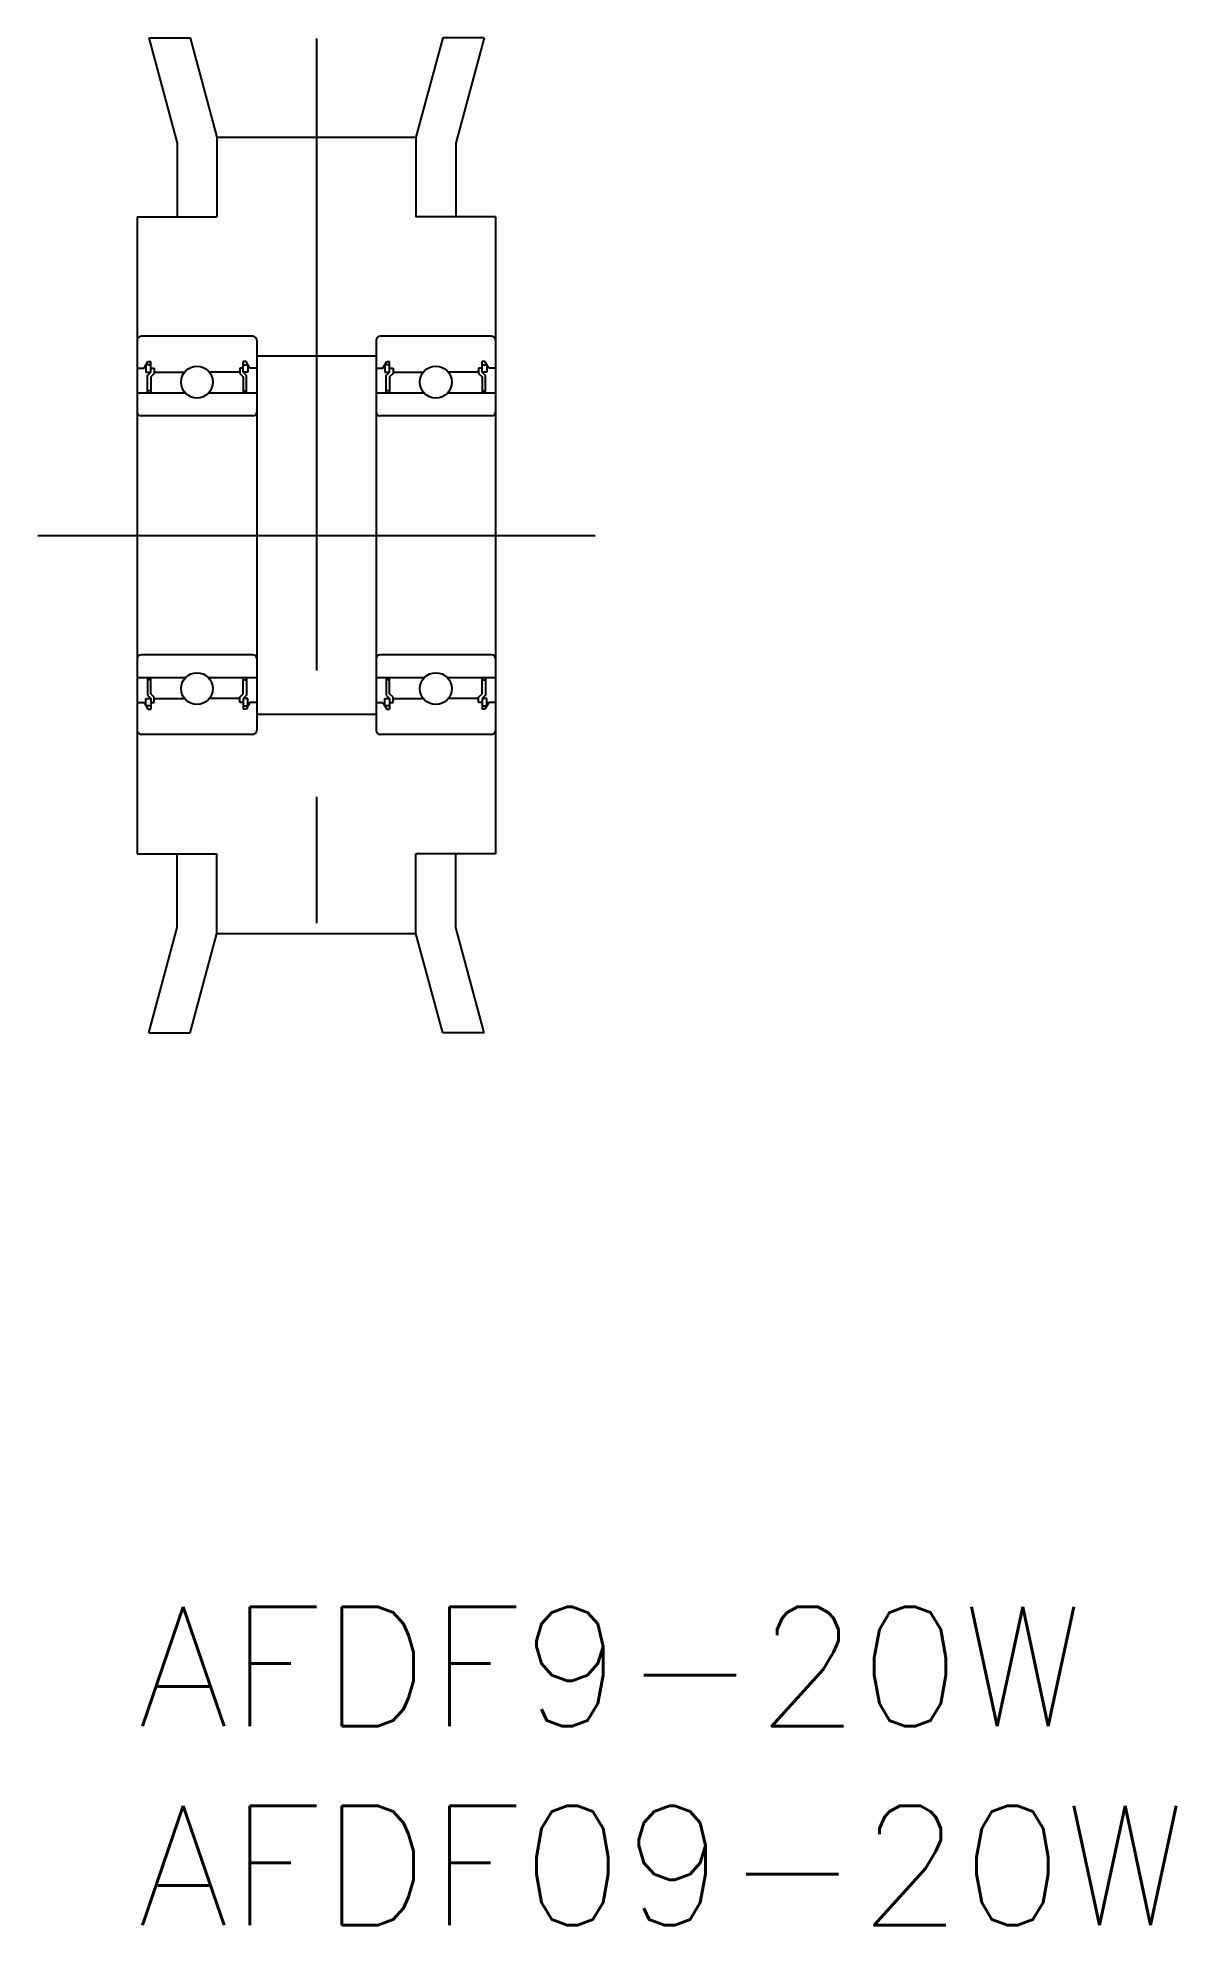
# Model space of a CAD drawing. Extents: x -2.5 to 26.1, y -8 to 39.4.
import ezdxf

# ---------------------------------------------------------------- set-up
doc = ezdxf.new("R2010")
doc.units = 0
doc.header["$LTSCALE"] = 0.5
doc.linetypes.add('CENTER', pattern=[50.8, 31.75, -6.35, 6.35, -6.35])
doc.layers.get('0').update_dxf_attribs({"linetype": 'CONTINUOUS'})
doc.layers.add('CENTER', color=1, linetype='CENTER')
doc.styles.get("Standard").update_dxf_attribs({"font": 'txt.shx', "height": 3, "bigfont": 'bigfont.shx'})

# ---------------------------------------------------------------- blocks, each defined once
blk = doc.blocks.new('*U10')
at = {"color": 7, "linetype": 'CONTINUOUS'}
blk.add_text('AFDF9-20W', height=3, dxfattribs=at).set_placement((0, -3))
blk = doc.blocks.new('*U11')
at = {"color": 7, "linetype": 'CONTINUOUS'}
blk.add_text('AFDF09-20W', height=3, dxfattribs=at).set_placement((0, -8))

msp = doc.modelspace()

# ---------------------------------------------------------------- linework, layer by layer
at = {"color": 7, "linetype": 'CONTINUOUS'}
for p, q in [((0.289, 39.414), (1.325, 39.414)), ((0.289, 39.414), (1, 36.763)), ((1.325, 39.414), (2, 36.914)), ((7.675, 39.414), (7, 36.914)), ((8.711, 39.414), (7.675, 39.414)), ((8.711, 39.414), (8, 36.763)), ((1, 36.763), (1, 34.914)), ((2, 36.914), (2, 34.914)), ((2, 36.914), (7, 36.914)), ((7, 36.914), (7, 34.914)), ((8, 36.763), (8, 34.914)), ((0, 34.914), (0, 18.914)), ((0, 34.914), (2, 34.914)), ((9, 34.914), (7, 34.914)), ((9, 34.914), (9, 18.914)), ((2.9, 31.914), (0.1, 31.914)), ((3, 31.814), (3, 22.014)), ((6, 31.814), (6, 22.014)), ((8.9, 31.914), (6.1, 31.914)), ((6, 31.414), (3, 31.414)), ((0, 31.114), (0.17, 31.114)), ((0.17, 31.114), (0.268, 31.284)), ((0.219, 31.199), (0.219, 31.014)), ((0.34, 31.199), (0.219, 31.199)), ((0.219, 31.014), (0.34, 31.014)), ((0.255, 30.929), (0.34, 31.014)), ((0.255, 30.489), (0.255, 30.929)), ((0.268, 31.284), (0.34, 31.284)), ((0.34, 31.014), (0.34, 31.284)), ((0.34, 31.114), (0.425, 31.114)), ((0.425, 30.979), (0.34, 30.894)), ((0.34, 30.894), (0.34, 30.489)), ((0.425, 31.114), (0.425, 30.979)), ((0.425, 31.044), (0.455, 31.014)), ((0.455, 31.014), (1.188, 31.014)), ((2.545, 31.014), (1.812, 31.014)), ((2.575, 31.044), (2.545, 31.014)), ((2.575, 31.114), (2.575, 30.979)), ((2.66, 31.114), (2.575, 31.114)), ((2.575, 30.979), (2.66, 30.894)), ((2.732, 31.284), (2.66, 31.284)), ((2.66, 31.014), (2.66, 31.284)), ((2.66, 31.199), (2.781, 31.199)), ((2.781, 31.014), (2.66, 31.014)), ((2.745, 30.929), (2.66, 31.014)), ((2.66, 30.894), (2.66, 30.489)), ((2.83, 31.114), (2.732, 31.284)), ((2.745, 30.489), (2.745, 30.929)), ((2.781, 31.199), (2.781, 31.014)), ((3, 31.114), (2.83, 31.114)), ((6, 31.114), (6.17, 31.114)), ((6.17, 31.114), (6.268, 31.284)), ((6.219, 31.199), (6.219, 31.014)), ((6.34, 31.199), (6.219, 31.199)), ((6.219, 31.014), (6.34, 31.014)), ((6.255, 30.929), (6.34, 31.014)), ((6.255, 30.489), (6.255, 30.929)), ((6.268, 31.284), (6.34, 31.284)), ((6.34, 31.014), (6.34, 31.284)), ((6.34, 31.114), (6.425, 31.114)), ((6.425, 30.979), (6.34, 30.894)), ((6.34, 30.894), (6.34, 30.489)), ((6.425, 31.114), (6.425, 30.979)), ((6.425, 31.044), (6.455, 31.014)), ((6.455, 31.014), (7.188, 31.014)), ((8.545, 31.014), (7.812, 31.014)), ((8.575, 31.044), (8.545, 31.014)), ((8.575, 31.114), (8.575, 30.979)), ((8.66, 31.114), (8.575, 31.114)), ((8.575, 30.979), (8.66, 30.894)), ((8.732, 31.284), (8.66, 31.284)), ((8.66, 31.014), (8.66, 31.284)), ((8.66, 31.199), (8.781, 31.199)), ((8.781, 31.014), (8.66, 31.014)), ((8.745, 30.929), (8.66, 31.014)), ((8.66, 30.894), (8.66, 30.489)), ((8.83, 31.114), (8.732, 31.284)), ((8.745, 30.489), (8.745, 30.929)), ((8.781, 31.199), (8.781, 31.014)), ((9, 31.114), (8.83, 31.114)), ((1.21, 30.489), (0, 30.489)), ((0.34, 30.542), (0.255, 30.542)), ((3, 30.489), (1.79, 30.489)), ((2.66, 30.542), (2.745, 30.542)), ((7.21, 30.489), (6, 30.489)), ((6.34, 30.542), (6.255, 30.542)), ((9, 30.489), (7.79, 30.489)), ((8.66, 30.542), (8.745, 30.542)), ((2.9, 29.914), (0.1, 29.914)), ((8.9, 29.914), (6.1, 29.914)), ((2.9, 23.914), (0.1, 23.914)), ((8.9, 23.914), (6.1, 23.914)), ((1.21, 23.339), (0, 23.339)), ((0.255, 23.339), (0.255, 22.899)), ((0.34, 23.287), (0.255, 23.287)), ((0.34, 22.934), (0.34, 23.339)), ((3, 23.339), (1.79, 23.339)), ((2.66, 22.934), (2.66, 23.339)), ((2.66, 23.287), (2.745, 23.287)), ((2.745, 23.339), (2.745, 22.899)), ((7.21, 23.339), (6, 23.339)), ((6.255, 23.339), (6.255, 22.899)), ((6.34, 23.287), (6.255, 23.287)), ((6.34, 22.934), (6.34, 23.339)), ((9, 23.339), (7.79, 23.339)), ((8.66, 22.934), (8.66, 23.339)), ((8.66, 23.287), (8.745, 23.287)), ((8.745, 23.339), (8.745, 22.899)), ((0.219, 22.629), (0.219, 22.814)), ((0.219, 22.814), (0.34, 22.814)), ((0.255, 22.899), (0.34, 22.814)), ((0.425, 22.849), (0.34, 22.934)), ((0.34, 22.814), (0.34, 22.544)), ((0.425, 22.714), (0.425, 22.849)), ((0.425, 22.784), (0.455, 22.814)), ((0.455, 22.814), (1.188, 22.814)), ((2.545, 22.814), (1.812, 22.814)), ((2.575, 22.784), (2.545, 22.814)), ((2.575, 22.849), (2.66, 22.934)), ((2.575, 22.714), (2.575, 22.849)), ((2.745, 22.899), (2.66, 22.814)), ((2.781, 22.814), (2.66, 22.814)), ((2.66, 22.814), (2.66, 22.544)), ((2.781, 22.629), (2.781, 22.814)), ((6.219, 22.629), (6.219, 22.814)), ((6.219, 22.814), (6.34, 22.814)), ((6.255, 22.899), (6.34, 22.814)), ((6.425, 22.849), (6.34, 22.934)), ((6.34, 22.814), (6.34, 22.544)), ((6.425, 22.714), (6.425, 22.849)), ((6.425, 22.784), (6.455, 22.814)), ((6.455, 22.814), (7.188, 22.814)), ((8.545, 22.814), (7.812, 22.814)), ((8.575, 22.784), (8.545, 22.814)), ((8.575, 22.849), (8.66, 22.934)), ((8.575, 22.714), (8.575, 22.849)), ((8.745, 22.899), (8.66, 22.814)), ((8.781, 22.814), (8.66, 22.814)), ((8.66, 22.814), (8.66, 22.544)), ((8.781, 22.629), (8.781, 22.814)), ((0, 22.714), (0.17, 22.714)), ((0.17, 22.714), (0.268, 22.544)), ((0.34, 22.629), (0.219, 22.629)), ((0.268, 22.544), (0.34, 22.544)), ((0.34, 22.714), (0.425, 22.714)), ((2.66, 22.714), (2.575, 22.714)), ((2.66, 22.629), (2.781, 22.629)), ((2.732, 22.544), (2.66, 22.544)), ((2.83, 22.714), (2.732, 22.544)), ((3, 22.714), (2.83, 22.714)), ((6, 22.414), (3, 22.414)), ((6, 22.714), (6.17, 22.714)), ((6.17, 22.714), (6.268, 22.544)), ((6.34, 22.629), (6.219, 22.629)), ((6.268, 22.544), (6.34, 22.544)), ((6.34, 22.714), (6.425, 22.714)), ((8.66, 22.714), (8.575, 22.714)), ((8.66, 22.629), (8.781, 22.629)), ((8.732, 22.544), (8.66, 22.544)), ((8.83, 22.714), (8.732, 22.544)), ((9, 22.714), (8.83, 22.714)), ((2.9, 21.914), (0.1, 21.914)), ((8.9, 21.914), (6.1, 21.914)), ((0, 18.914), (2, 18.914)), ((1, 17.066), (1, 18.914)), ((2, 16.914), (2, 18.914)), ((9, 18.914), (7, 18.914)), ((7, 16.914), (7, 18.914)), ((8, 17.066), (8, 18.914)), ((0.289, 14.414), (1, 17.066)), ((1.325, 14.414), (2, 16.914)), ((2, 16.914), (7, 16.914)), ((7.675, 14.414), (7, 16.914)), ((8.711, 14.414), (8, 17.066)), ((0.289, 14.414), (1.325, 14.414)), ((8.711, 14.414), (7.675, 14.414))]:
    msp.add_line(p, q, dxfattribs=at)
for centre in [(1.5, 30.764), (7.5, 30.764), (1.5, 23.064), (7.5, 23.064)]:
    msp.add_circle(centre, 0.4, dxfattribs=at)
for centre, start, end in [((0.1, 31.814), 90, 180), ((2.9, 31.814), 0, 90), ((6.1, 31.814), 90, 180), ((8.9, 31.814), 0, 90), ((0.1, 30.014), 180, 270), ((2.9, 30.014), 270, 0), ((6.1, 30.014), 180, 270), ((8.9, 30.014), 270, 0), ((0.1, 23.814), 90, 180), ((2.9, 23.814), 360, 90), ((6.1, 23.814), 90, 180), ((8.9, 23.814), 360, 90), ((0.1, 22.014), 180, 270), ((2.9, 22.014), 270, 0), ((6.1, 22.014), 180, 270), ((8.9, 22.014), 270, 0)]:
    msp.add_arc(centre, 0.1, start, end, dxfattribs=at)
at = {"layer": 'CENTER', "color": 1, "linetype": 'CENTER'}
for p, q in [((4.5, 39.394), (4.5, 14.434)), ((-2.5, 26.914), (11.5, 26.914))]:
    msp.add_line(p, q, dxfattribs=at)

# ---------------------------------------------------------------- block references
at = {"color": 7, "linetype": 'CONTINUOUS'}
for name in ['*U10', '*U11']:
    msp.add_blockref(name, (0, 0), dxfattribs=at)

doc.saveas('drawing.dxf')
